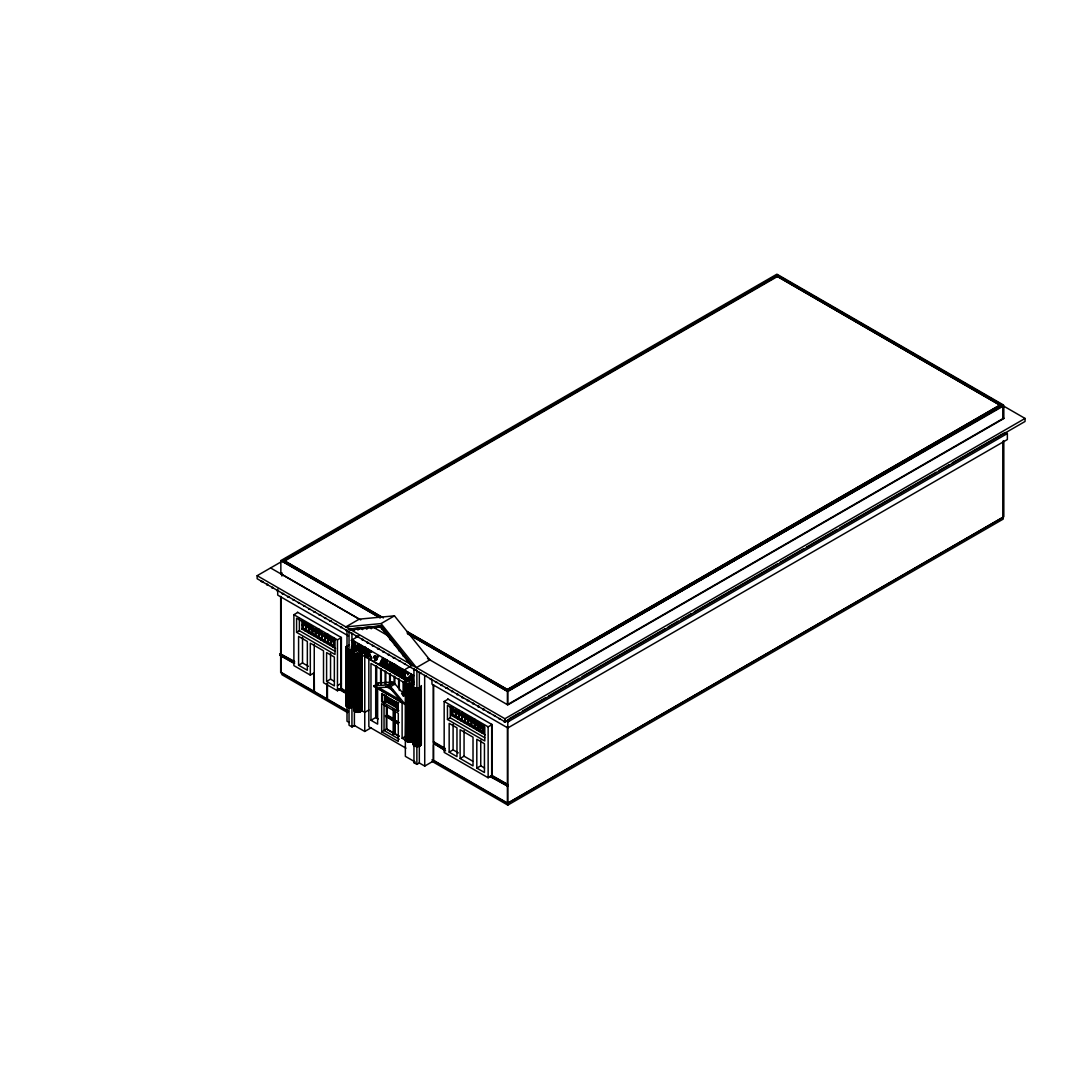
<?xml version="1.0" encoding="UTF-8"?>
<svg xmlns="http://www.w3.org/2000/svg" width="1079" height="1079" viewBox="0 0 1079 1079"><rect width="100%" height="100%" fill="white"/><g stroke="black" fill="none" stroke-linecap="round" stroke-linejoin="round"><path stroke-width="1.5" d="M404.949 671.34C401.617 673.404 404.328 679.177 407.795 679.554L408.604 677.572L407.808 677.72C406.041 680.943 403.195 674.861 404.328 672.945C406.028 669.061 408.496 677.477 407.862 673.04L404.814 671.543M407.808 674.739L408.442 672.703L405.92 671.219L404.369 671.691M394.927 669.128L393.147 667.537L395.521 668.791M393.147 665.055L395.319 667.308L395.157 665.338M395.319 667.308L395.966 665.392C390.301 658.837 390.099 672.864 395.427 672.622L396.236 670.747L395.453 670.909C391.69 674.388 394.334 663.261 392.432 664.448M386.228 661.913L388.278 668.548L390.652 663.464C390.126 666.269 390.288 671.731 390.8 669.344C391.825 663.288 391.205 659.269 388.278 667.361L386.808 661.575L386.228 661.913C388.642 670.531 382.748 666.984 383.773 662.681L381.453 662.007C380.523 667.442 379.889 661.387 382.816 658.406C383.571 656.868 387.374 669.816 383.665 664.907M386.808 661.575L386.714 667.591M391.933 663.315L391.475 670.342M352.658 641.857L353.305 641.196L353.238 643.731C353.332 646.469 355.665 641.843 352.712 641.533M352.051 641.614L351.39 640.333L359.091 635.72M352.32 640.494L354.87 641.803L355.598 643.974A1.78 1.025 60 0 1 354.978 644.635L354.074 644.999L354.586 645.498A1.821 1.052 60 0 1 355.112 646.429C356.744 650.799 349.003 647.157 352.631 646.078M353.521 648.641L353.71 709.685C354.276 713.044 359.82 713.044 361.721 710.764L362.301 647.346L363.003 652.97L362.409 653.55L360.723 652.579L361.398 647.4L360.629 645.66L362.288 645.957L365.633 653.267L365.039 653.618L360.629 645.66M361.263 652.431L361.991 647.548L361.209 645.323M362.409 653.55L361.748 652.458M365.039 653.618C364.405 632.86 369.706 670.248 361.721 647.683M365.633 653.267L364.945 647.481M369.611 651.999L368.317 652.903L368.438 657.03L366.523 655.938L367.089 648.722L369.005 649.828L367.777 650.947M368.438 657.03L367.764 650.003M369.031 656.45L367.103 655.6L367.764 654.818M371.769 651.676L369.126 652.903L371.837 658.325L368.654 653.213L367.777 653.334L371.257 658.662L368.532 653.24C373.064 651.986 370.178 649.045 369.369 652.026M385.729 659.485L386.336 665.864L385.095 666.66L385.729 659.485L386.997 660.227L388.494 665.689M397.976 670.234L398.07 674.146L396.182 673.053L396.748 665.837L400.147 668.575L400.026 670.464L398.704 671.098L400.579 675.602L399.203 674.362A82.692 47.746 60 0 0 398.232 671.381L397.396 670.572L398.825 671.044A82.692 47.746 60 0 1 399.796 674.024L401.172 675.265L399.297 670.76M398.07 674.146L396.748 665.837M397.396 667.82C398.218 665.635 400.592 669.128 399.257 670.261C396.479 670.45 399.432 666.107 396.155 666.175M403.384 669.924L402.804 676.884L400.929 675.791L401.496 668.589L403.371 669.668L402.157 670.787M402.804 676.884L402.116 669.56M369.018 652.336L370.353 651.203L369.895 650.34M352.051 646.415L351.363 646.941M397.382 671.92L396.182 673.053M393.134 669.466L391.825 670.545M402.143 674.658L401.428 675.629M357.041 650.448L356.974 647.886L359.294 648.546C361.829 657.92 357.554 648.061 358.295 644.15C353.534 646.874 357.136 653.78 357.567 647.548M357.972 644.015C359.846 643.3 362.638 655.479 359.199 650.772M381.507 664.583L382.033 661.67M385.594 665.999L384.987 666.593L386.228 666.161M409.926 680.984L409.872 678.421L412.191 679.082C414.727 688.456 410.452 678.597 411.18 674.685C406.432 677.41 410.033 684.315 410.452 678.084M413.405 682.994C413.823 681.591 412.987 674.321 410.856 674.55M395.427 672.622L396.236 670.747M385.877 696.98C390.288 699.246 385.446 697.722 387.658 699.529C390.638 695.186 381.17 697.924 388.521 700.406M407.795 679.554L408.604 677.572M377.785 655.695C379.228 655.546 376.247 658.419 377.232 657.178M387.051 699.219L387.132 698.626M377.893 657.556L377.043 657.286L377.717 655.83M377.191 657.381L376.369 660.078M376.126 659.687C377.866 658.5 375.479 655.816 376.625 657.286M376.827 657.178L375.897 660.308M377.987 655.587L376.031 656.949M394.725 665.028L393.781 664.529L393.741 667.186M278.463 590.82L276.939 590.82L277.91 590.253M283.737 593.868L282.226 593.868L283.184 593.302M289.037 596.795L287.5 596.903L288.646 596.39M315.419 612.009L313.949 612.238L314.623 611.564M320.692 615.057L319.222 615.286L319.897 614.598M336.513 624.202L335.043 623.972M342.083 627.412L340.532 627.533L341.503 626.98M347.33 630.581L345.806 630.581L346.966 630.069M380.725 627.587L379.282 627.25M379.012 648.735L377.542 648.951L378.216 648.277M384.286 651.77L382.816 651.999L383.49 651.325M398.637 660.685L400.107 660.914M431.721 679.298L430.278 679.406L430.966 678.731M436.995 682.346L435.471 682.346L436.442 681.78M442.269 685.394L440.745 685.394L441.904 684.882M468.677 700.5L467.328 700.824L467.679 700.055M473.951 703.535L472.481 703.764L473.155 703.09M488.301 712.45L489.772 712.679M495.045 715.728L493.696 715.404M375.613 657.974L374.885 655.938L374.966 658.473M376.8 659.256C376.814 661.67 373.267 659.525 375.951 660.213M375.168 658.082L374.831 656.126L375.047 658.284M358.552 643.677L356.65 648.722L355.328 649.221M383.018 657.812L379.795 663.342M411.45 674.213L409.548 679.257L408.226 679.757M357.095 647.535L358.498 644.837L359.199 648.074L357.095 647.535L358.498 644.837M381.575 661.67L382.978 658.972L383.665 662.209L381.575 661.67L382.978 658.972M409.993 678.071L411.396 675.373L412.084 678.61L409.993 678.071L411.396 675.373M390.652 662.344L390.315 663.261M388.278 668.548L389.155 666.161M388.872 667.024L390.058 663.801L391.353 663.18M387.577 699.421L386.768 698.626M354.047 706.34L349.744 707.864L346.062 705.868L346.035 646.995L349.488 644.878M354.478 650.273C351.808 653.51 358.282 655.061 360.467 653.537L360.467 711.776M346.791 704.088L346.062 705.868M353.71 709.685L354.478 708.525M361.721 710.764L361.978 653.577M405.596 680.633C404.598 683.938 409.98 684.491 412.097 683.344L412.097 741.583C409.926 743.107 403.438 741.556 406.109 738.333L406.109 680.094L405.596 738.886M421.309 685.57L421.336 744.443C420.041 747.491 413.648 747.45 413.082 743.957L413.082 685.704L413.837 684.545M413.082 685.704C413.648 689.211 420.041 689.238 421.336 686.19M413.082 743.957L413.837 742.797M396.033 670.572C395.035 673.067 392.392 669.007 393.741 667.645M408.401 677.383C405.569 681.753 402.44 669.047 407.39 672.311M387.874 699.421L389.856 701.39L390.665 700.986L389.991 699.866M390.274 699.705C390.153 701.417 390.854 700.757 389.856 701.39M389.708 700.217C390.423 698.073 390.746 702.146 389.991 699.61M390.274 699.448L390.571 700.392M389.6 700.689L390.396 700.082M369.018 650.084L368.317 652.903M391.421 702.186L390.841 699.516C389.398 697.816 387.658 701.741 390.058 701.728L392.082 701.903M394.469 703.616L388.683 700.595L389.91 698.976M375.492 658.217L375.87 656.572L374.642 655.924M404.585 671.651L404.814 676.546L408.375 679.217M310.037 609.203L308.796 609.298L309.147 608.529M373.712 645.795L372.39 646.011L372.741 645.242M400.376 650.785L398.852 650.785L399.81 650.219M404.733 656.261L403.29 656.369L404.18 655.708M405.353 664.071L404.032 663.639M409.103 661.751L407.66 661.859L408.348 661.171M463.296 697.681L462.055 697.776L462.405 697.007M378.554 656.207L377.515 655.938M374.831 656.126C376.679 655.951 374.278 660.415 374.184 656.868A3.021 1.74 60 0 1 374.467 656.086L374.656 655.884M374.858 659.943L375.748 660.132M412.097 741.583L413.365 740.585M376.409 660.2L374.966 659.889M388.211 700.271C389.317 698.059 386.471 697.776 387.051 698.41M387.941 699.947L388.184 698.383M369.247 652.309L368.357 652.647M366.28 628.396L366.847 629.178L367.399 628.396M370.663 627.978L371.216 628.76L371.769 627.978M451.508 691.032L451.858 691.801L452.748 691.126M498.97 718.439L499.321 719.207L500.292 718.654M373.995 685.799L387.55 684.922A4.343 2.347 57.1 0 1 388.777 685.205L389.33 685.529A4.343 2.347 57.1 0 1 390.598 686.689L405.502 704.708L373.739 686.19L378.365 682.967L391.92 682.09A4.343 2.347 57.1 0 1 393.147 682.373L393.687 682.683A4.343 2.347 57.1 0 1 394.968 683.857L406.635 697.56M374.049 686.689L378.419 683.857M387.55 684.922L391.92 682.09M388.777 685.205L393.7 682.697L389.33 685.529M390.611 686.689L394.981 683.857M387.631 699.988L388.467 698.221M1003.187 405.812L1025.05 418.436L1025.05 421.471L504.905 721.77L257.153 578.735L257.153 575.687L280.756 562.065M1000.071 405.218L776.893 276.143L284.222 560.635L383.409 617.903M777.298 276.602L284.627 561.04L382.182 617.363M314.245 644.257L314.245 672.824L310.307 675.09L293.893 665.608L293.893 614.693L297.831 612.427M301.958 624.781L303.078 624.134L333.802 641.87M296.577 632.334L335.003 654.521L335.003 640.413L296.577 618.227L296.577 632.334L299.382 630.702L334.976 651.257M301.958 620.492L301.958 629.07L303.078 628.423L333.802 646.159L333.802 637.581M305.101 630.891L306.22 630.244L306.22 623.096M308.216 632.685L309.336 632.038L309.336 624.889M311.318 634.479L312.451 633.832L312.451 626.683M294.108 663.464L280.108 655.385L280.108 653.766L294.634 661.494M280.108 655.385L294.675 663.14M314.434 636.286L315.567 635.625L315.567 628.477M317.631 638.134L318.764 637.473L318.764 628.895M320.814 639.968L321.933 639.308L321.933 632.159M394.442 615.839L359.24 619.144L345.833 626.886L381.035 623.595L394.442 615.839L429.833 659.903L416.427 667.645L381.035 623.595M323.983 641.803L325.116 641.142L325.116 633.993M348.598 629.138L381.035 625.982L412.569 665.419L410.789 665.042L380.469 626.953L349.879 629.88L348.598 629.138L381.035 625.982M326.991 643.529L328.11 642.882L328.11 634.304M293.893 614.693L337.457 639.847L341.396 637.581L341.396 688.496L337.457 690.762L323.511 682.71L323.511 650.785L310.307 643.165L310.307 675.09M329.796 645.148L330.916 644.5L330.916 637.352M298.586 665.203L307.34 670.261L307.34 641.452L298.586 636.408L298.586 665.203L302.525 662.938L308.365 666.309M332.669 646.807L333.802 646.159M353.238 644.096L353.346 647.184L354.64 647.872A1.443 0.836 60 0 0 355.058 647.481C354.721 643.61 352.172 642.194 354.478 647.818A1.443 0.836 60 0 1 354.047 648.209L352.671 647.238L352.631 641.277M351.39 647.198L352.523 646.726M355.342 649.464L357.621 650.111M356.974 647.886L359.294 648.546M358.633 651.365L359.712 650.88M365.484 648.951L366.604 648.439M360.521 652.458L361.856 652.094M360.723 652.579L362.989 653.213M366.509 649.059L369.005 649.828M365.08 655.196L365.943 654.953L366.617 648.695M369.301 650.677L371.756 651.419M326.6 681.429L334.355 685.907L334.355 657.057L326.6 652.579L326.6 681.429L330.538 679.163L334.423 681.402M376.868 656.963L377.69 655.587M382.438 658.15L383.355 657.934M337.457 685.516L341.396 683.25M379.808 663.598L382.101 664.246M385.149 659.822L386.997 660.227M381.453 662.007L383.773 662.681M383.099 665.5L384.178 665.001L382.762 658.271M390.058 662.681L391.92 663.059M388.022 668.44L388.858 668.211M395.966 665.392L392.378 664.003M389.64 669.277L390.679 668.751M395.103 667.2L395.899 666.97M391.812 670.288L393.012 670.099M397.976 669.897C397.571 672.365 400.795 667.739 397.463 667.402M396.168 672.81L397.261 672.554M400.916 668.926L403.371 669.668M405.353 669.29L410.465 666.336M400.916 675.548L402.022 675.292M400.929 675.791L403.384 676.546M407.592 674.645L408.401 674.402M395.858 701.863L396.64 701.404L396.64 709.348L398.852 710.616L398.07 711.074L381.683 701.62L381.683 693.689L382.465 693.244L382.465 701.175L384.677 702.456L384.677 694.512L383.895 694.957M408.226 679.999L410.519 680.647M409.872 678.421L412.191 679.082M411.517 681.901L413.999 682.656M386.161 697.573L386.201 699.502L389.276 700.284M387.132 697.816L387.267 698.639M381.683 701.62L382.465 701.175M368.843 709.982L364.756 712.356L360.723 710.022M383.895 702.901L386.093 701.633L398.043 708.525L395.858 709.793M389.627 699.138L390.841 699.516L391.704 702.685L390.504 701.984M389.006 701.121L388.966 700.109M391.798 700.392L393.215 700.878L393.754 703.009L391.798 700.392L393.336 702.631M391.664 701.552L390.463 699.624M392.351 700.824L392.082 700.231M393.579 701.35L392.594 701.35L393.457 703.346C392.958 699.556 393.916 703.279 393.66 701.903M393.174 702.065L393.242 703.562L391.798 702.51L393.525 702.928M393.309 701.512L395.076 702.186M391.704 702.685L392.446 702.119M394.496 702.281L395.521 702.55M394.874 701.836L394.55 703.764L393.242 703.562M371.109 727.785L364.756 731.468L354.398 725.479L351.943 726.895L349.03 725.209L349.03 706.732M394.28 703.926L393.795 703.333M396.303 703.198L395.75 703.697L396.586 703.036M395.157 702.011L396.303 702.658L395.845 703.548L396.586 703.265M393.781 703.872L394.752 704.115M397.814 705.653L395.143 704.668L395.157 703.683M397.49 705.693L396.411 703.967L397.679 703.454L395.75 703.009M396.479 704.439L394.887 704.277L395.521 703.886M395.75 703.697L396.694 702.888M396.128 704.128L397.396 703.616M395.143 704.668L395.238 702.712M396.384 704.007L397.153 704.128M381.683 693.689L398.07 703.144L398.852 702.685M396.479 704.101L396.195 705.046M397.153 703.913L397.504 705.032M396.114 704.884L396.573 704.182M396.87 704.29L397.679 703.791M397.436 703.751L396.64 704.061L397.638 704.924M396.991 704.52L397.679 705.032L396.978 705.126M405.785 683.533L370.974 663.437L370.974 720.286L375.856 717.468L375.856 665.635M397.733 705.167L397.531 705.814L394.887 704.182M397.733 705.491L396.411 704.627M399.311 736.121L395.238 733.76L393.188 734.003L393.188 721.042L385.554 715.876L387.145 714.972L393.498 718.641M385.554 716.645L386.66 715.997L386.66 728.959L393.026 732.628M394.01 709.537L394.01 720.759L394.981 720.192L394.981 710.575L394.86 720.259L399.001 722.579L394.86 720.259L394.86 710.643M394.01 734.475L394.01 721.514L395.238 720.799L397.949 722.377M381.683 731.832L398.286 741.421L398.286 713.273L381.683 703.683L381.683 731.832L386.66 728.959M447.704 698.949L492.078 724.575L492.078 775.491L488.14 777.77L444.17 752.373L444.17 701.458L448.109 699.192M393.188 734.003L394.294 733.369M370.974 720.286L377.637 724.13L377.637 688.281L402.116 702.416L402.116 738.265L405.664 736.215M451.764 706.988L451.764 715.566L452.897 714.918L453.005 706.732M447.461 719.45L484.795 741.003L484.795 726.895L447.461 705.342L447.461 719.45L450.267 717.818L484.741 737.726M454.637 717.225L455.756 716.577L455.756 709.429M1000.071 404.989L507.4 689.67M1000.071 405.057L507.4 689.494L406.756 631.323M457.752 719.019L458.872 718.371L458.872 711.223M1003.457 418.301L1003.457 404.989L507.4 691.383L407.983 633.98M407.242 633.413L507.804 691.477L1003.214 405.461L1003.214 418.436M460.854 720.812L461.974 720.165L461.974 713.017M463.97 722.62L465.089 721.959L465.089 714.811M473.519 719.545L474.652 718.897M467.167 724.454L468.286 723.807L468.286 716.658M470.35 726.302L471.469 725.641L471.469 718.493M1004.023 418.436L507.804 704.911L427.527 658.527M473.519 728.136L474.652 727.475L474.652 720.327M413.958 744.51L413.958 762.691L415.159 762.003L405.353 756.352L405.353 678.664M476.527 729.863L477.646 729.215L477.646 722.067M413.958 762.691L416.885 764.377L419.326 762.974L424.735 766.09L433.65 760.87L434.756 761.41M479.319 731.481L480.452 730.834L480.452 723.672M444.17 701.458L488.14 726.855L492.078 724.575M257.153 575.687L504.905 718.735L1025.05 418.436M449.161 752.144L456.97 756.649L456.97 727.839L449.161 723.335L449.161 752.144L453.099 749.865L458.305 752.872M482.205 733.14L483.325 732.493L483.325 725.344M509.261 718.695L519.471 712.801M522.384 711.128L545.691 697.668M548.604 695.982L566.097 685.88M569.011 684.207L579.207 678.313M582.12 676.627L665.177 628.679M668.09 627.007L678.286 621.113M681.2 619.427L691.396 613.546M694.31 611.86L777.366 563.912M780.279 562.226L803.599 548.766M806.512 547.08L837.102 529.411M840.028 527.739L936.194 472.211M939.108 470.525L949.304 464.644M952.217 462.958L1003.618 433.286M1004.023 433.515L1005.709 432.544L1007.368 433.529L1007.368 439.531L507.804 727.947L431.964 684.153L431.964 679.662M504.891 720.273L507.804 721.945L1007.368 433.529M460.126 758.47L473.02 765.915L473.02 737.186L460.126 729.728L460.126 758.47L464.064 756.19L472.656 761.167M476.81 768.1L484.444 772.51L484.444 743.701L476.81 739.29L476.81 768.1L480.748 765.834L484.565 768.032M507.4 784.339L507.4 785.957M491.525 775.814L507.804 784.568L491.687 775.261L491.687 724.346M490.041 776.583L507.804 786.2L490.365 776.125M507.4 803.356L1003.457 516.962L1003.457 440.933M431.978 759.805L507.4 803.45L1003.618 516.962L1003.618 440.933M432.018 761.342L507.804 805.109L1003.214 519.08L1003.214 441.163M354.6 725.601L351.943 726.895L351.943 634.061M374.885 655.789L374.224 656.234A3.021 1.74 60 0 0 373.941 657.003L374.278 658.338L375.371 658.419M298.411 602.487L298.6 603.323L299.49 602.648M303.685 605.535L303.873 606.358L304.844 605.805M357.702 629.165L357.891 630.001L358.781 629.327M351.457 633.103L351.646 633.939L352.604 633.386M362.072 628.747L362.463 629.596L362.868 628.747M362.004 639.2L362.193 640.036L362.949 639.267M456.943 694.013L457.132 694.849L458.089 694.283M346.035 646.995L348.692 649.477L352.779 649.099L352.779 707.338M378.365 682.967L378.216 683.627M266.958 584.171L266.958 585.047L267.713 584.292M381.953 628.288L381.953 629.165L382.829 628.504M367.467 642.194L367.278 643.03L368.425 642.518M420.203 672.649L420.203 673.525L420.972 672.77M388.494 700.109L385.904 699.098M398.704 671.098L399.675 669.344L397.962 667.159M272.434 587.192L271.746 587.88L273.189 587.542M425.692 675.683L425.005 676.358L426.448 676.02M354.074 644.999L354.384 644.972A1.78 1.025 60 0 0 355.004 644.311L354.276 642.14L351.39 640.333M325.386 617.66C322.688 617.903 326.883 619.346 325.575 617.714M330.66 620.708L329.688 621.261L331.132 620.924M391.084 639.254L390.126 639.82L391.434 639.375M395.453 644.743L394.482 645.296L396.006 645.067M388.966 654.373C386.228 654.616 390.504 656.059 389.155 654.427M478.631 706.152C475.893 706.381 480.168 707.824 478.82 706.192M483.905 709.186L482.947 709.753L484.39 709.402M386.916 633.818L385.756 634.331L387.078 633.899M394.442 657.475L393.282 657.988L394.725 657.637M358.606 651.109L358.714 648.884M383.085 665.244L383.18 663.019M389.627 669.02L390.058 663.801M282.55 561.539L280.85 560.581L280.85 573.785M1003.457 404.989L776.893 274.187L280.85 560.581L380.267 617.984M1003.214 405.461L777.298 275.024L281.889 561.04L379.552 617.431M778.755 276.237L781.668 277.91M786.038 280.432L788.951 282.118M791.865 283.804L794.778 285.49M799.161 288.012L802.075 289.698M804.988 291.37L807.901 293.056M818.098 298.95L822.468 301.473M825.395 303.159L828.308 304.844M831.221 306.517L835.591 309.053M844.331 314.097L848.701 316.619M851.628 318.305L855.998 320.827M872.021 330.08L880.774 335.124M890.971 341.018L893.884 342.704M898.254 345.226L901.167 346.912M904.081 348.598L907.007 350.27M911.377 352.806L914.291 354.478M917.204 356.164L920.117 357.85M930.314 363.744L934.697 366.267M937.611 367.939L940.524 369.625M950.72 375.519L953.634 377.205M958.017 379.727L960.93 381.413M963.844 383.085L968.214 385.621M976.954 390.665L981.324 393.188M984.237 394.874L992.99 399.918M776.893 276.197L1000.476 405.461L507.804 689.899L406.931 631.66M270.573 567.945L360.723 619.939M373.793 627.479L388.507 636.044M507.804 720.003L509.504 720.974M348.544 635.99L277.708 595.095L277.708 589.107M351.943 639.847L413.958 675.643M353.238 643.731L354.843 643.893L354.074 641.546M297.426 612.184L341.396 637.581M357.688 647.198L359.199 648.074M382.155 661.333L383.665 662.209M410.573 677.733L412.084 678.61M406.365 680.269L368.843 658.608L368.843 726.733L405.947 748.152M351.943 649.207L413.958 685.003L413.958 668.414M305.101 622.313L307.178 623.514M308.216 624.107L311.318 625.901M317.631 629.543L320.814 631.377M326.991 634.951L329.796 636.57M332.669 638.228L335.569 639.901M463.97 714.028L470.35 717.71M471.402 718.331L475.529 720.705M476.527 721.285L479.319 722.903M453.005 710.373L455.473 711.789L455.473 709.375M452.897 710.629L483.325 728.204M453.005 711.021L455.473 712.45L455.473 716.092L453.005 714.662M452.614 714.757L483.325 732.493M301.958 629.07L335.569 648.479M451.764 715.566L485.105 734.812M386.053 686.473L393.174 690.587M397.773 703.953L393.673 701.148M396.573 703.481L396.303 702.658M386.768 698.342L387.604 698.787M395.75 703.913L396.694 704.452M389.667 700.554L390.827 701.175M395.845 704.061L396.398 705.383M387.725 699.718L388.292 699.556M394.887 703.845L396.479 704.884M397.733 706.152L396.681 704.722M385.527 700.514L397.49 707.433M347.236 691.855L340.991 688.254L340.991 637.338M445.222 748.435L433.245 741.516L433.245 684.625M280.108 653.766L294.473 662.047M340.829 688.82L346.669 692.192M433.192 742.136L444.683 748.772M386.417 715.39L392.769 719.059M338.86 688.658L345.995 692.772M433.245 743.148L445.29 750.094M385.554 715.876L393.188 720.286L393.188 709.065M394.01 720.759L398.084 723.105M338.307 688.982L346.872 693.918M445.587 750.917L433.65 743.377M394.01 721.514L398.084 723.874M378.163 718.978L375.708 717.562L375.708 665.73M405.353 736.903L406.311 737.443M398.866 736.296L386.417 729.107L386.417 705.774M402.116 738.265L406.055 740.545M399.257 739.25L384.043 730.47L384.043 703.926M347.478 710.656L281.889 672.783L281.889 674.672L347.478 712.531M433.475 760.304L507.804 803.221M348.45 711.681L314.367 692.003L314.245 672.824M349.245 722.512L347.006 721.217L347.006 706.098M281.255 574.015L359.24 619.144M396.02 672.284L392.392 669.951M398.65 673.809L396.748 672.46M364.351 647.832L366.024 649.032M392.068 670.005L390.207 668.683M387.294 667.254L385.675 666.067M352.064 649.423L352.968 649.976A4.181 2.414 0 0 0 354.735 649.248M352.846 647.346L355.247 648.358L355.692 646.092A1.821 1.052 60 0 0 355.166 645.161L354.654 644.662M385.001 666.336L384.178 664.907M401.563 693.622L403.573 695.995M380.469 626.306L412.016 665.743M388.575 699.3L388.373 700.527L391.798 701.741M407.781 672.837L408.172 674.308M362.301 647.346L365.673 654.859M393.309 700.945L393.943 702.429M391.164 701.593L390.558 699.678L391.38 701.714M390.746 699.462L391.394 701.512M387.887 665.46L388.615 668.103M386.795 662.007L386.417 660.564M410.802 675.71L411.504 678.947M382.384 659.309L383.085 662.546M357.918 645.175L358.606 648.412M411.598 679.419L412.043 681.618M395.588 666.188L395.696 666.862M313.692 673.148L313.976 691.774L280.675 672.554L280.675 655.061M507.804 691.477L507.804 704.452M507.804 721.945L507.804 805.109M507.4 726.477L507.4 803.45M507.251 784.892L507.251 786.524M504.905 718.735L504.905 721.77M488.14 726.855L488.14 777.77M483.608 725.614L483.608 728.042M483.608 728.689L483.608 732.331M483.055 725.29L483.055 727.718L480.735 726.383L480.735 723.955M480.748 740.221L480.748 765.834M480.168 723.618L480.168 726.046L477.93 724.764L477.93 722.337M477.363 720.799L477.363 724.441L474.922 723.024L474.922 720.597M474.369 720.273L474.369 722.701L471.752 721.19L471.752 717.548M471.186 718.439L471.186 720.866L468.569 719.356L468.569 716.928M468.003 716.604L468.003 719.032L465.373 717.508L465.373 715.08M464.806 714.757L464.806 717.184L462.257 715.714L462.257 712.073M464.064 730.658L464.064 756.19M461.704 712.963L461.704 715.39L459.155 713.92L459.155 711.493M458.588 709.955L458.588 713.597L456.039 712.127L456.039 709.699M453.099 724.265L453.099 749.865M450.267 706.853L450.267 717.818M433.65 684.855L433.65 760.87M433.245 744.739L433.245 760.628M424.667 675.373L424.735 766.09M421.093 686.797L421.093 745.049M420.581 687.35L420.581 745.602M419.839 687.809L419.839 746.048M419.326 672.284L419.326 687.404M419.326 744.497L419.326 762.974M418.908 688.132L418.908 746.385M417.87 688.321L417.87 746.56M416.885 670.342L416.885 687.134M416.791 688.335L416.885 764.377M415.739 688.186L415.739 746.439M414.781 687.889L414.781 746.142M413.999 687.471L413.999 745.71M413.365 684.005L413.419 745.184M413.109 686.338L413.109 744.577M412.852 682.886L412.852 741.138M411.18 683.668L411.18 741.92M410.141 683.857L410.141 742.096M409.062 683.87L409.062 742.123M408.01 683.735L408.01 741.974M407.053 683.439L407.053 741.678M406.257 683.007L406.257 741.246M405.691 682.467L405.691 740.72M403.816 681.793L403.816 694.714M403.114 681.388L403.114 695.915M399.324 679.19L399.324 690.493M398.623 678.785L398.623 688.469M398.07 703.144L398.07 711.074M395.238 720.799L395.238 733.76M394.82 676.587L394.82 684.666M394.86 721.015L394.86 733.976M394.469 701.943L394.469 704.277M394.118 676.182L394.118 684.261M394.037 701.687L394.186 703.778M392.877 701.188L393.053 703.225M392.163 700.932L391.987 702.51M390.315 673.997L390.315 682.063M390.058 700.73L390.058 701.728M389.613 673.593L389.613 681.658M387.145 706.947L387.145 714.972M386.093 695.281L386.093 701.633M385.823 671.394L385.823 684.315M385.122 670.99L385.122 683.911M381.319 668.967L381.319 684.019M381.022 668.791L381.022 683.843M380.617 668.562L380.617 683.614M376.679 666.107L376.679 717.94M364.756 655.452L364.756 731.468M361.209 653.078L361.209 711.317M359.55 653.861L359.55 712.1M358.511 654.036L358.511 712.288M357.419 654.063L357.419 712.302M356.367 653.914L356.367 712.167M355.423 653.618L355.423 711.87M354.627 653.186L354.627 711.439M354.398 706.367L354.398 725.479M354.047 649.76L354.06 710.899M353.966 650.826L353.75 710.306M351.862 649.423L351.862 707.676M350.823 649.612L350.823 707.851M349.744 649.625L349.744 707.864M349.03 631.161L349.03 647.953M348.692 649.477L348.692 707.73M347.735 649.18L347.735 707.433M347.006 630.541L347.006 645.647M346.791 645.835L346.939 707.001M346.372 648.223L346.372 706.462M346.278 646.388L346.278 704.641M337.457 639.847L337.457 690.762M334.072 639.281L334.072 641.708M334.072 642.356L334.072 645.997M333.519 637.743L333.519 641.385L331.199 640.049L331.199 637.622M330.633 637.298L330.633 639.726L328.394 638.431L328.394 634.789M330.538 653.51L330.538 679.163M327.841 634.465L327.841 638.107L325.399 636.691L325.399 634.263M327.45 683.654L327.45 699.556M327.045 683.412L327.045 699.313M324.833 633.939L324.833 636.367L322.216 634.857L322.216 632.429M321.65 632.105L321.65 634.533L319.033 633.022L319.033 630.595M318.48 629.057L318.48 632.699L315.837 631.175L315.837 628.747M315.284 628.423L315.284 630.851L312.735 629.381L312.735 626.953M312.168 626.629L312.168 629.057L309.619 627.587L309.619 625.159M309.053 623.622L309.053 627.263L306.503 625.793L306.503 623.365M305.937 623.042L305.937 625.469L303.361 623.972L303.361 621.544M303.078 621.275L303.078 628.423M302.525 637.325L302.525 662.938M299.382 618.173L299.382 630.702M281.889 572.72L281.889 576.051M280.85 596.512L280.85 672.554M280.675 596.539L280.675 653.442M261.118 581.446L262.669 581.568L261.118 581.446M292.773 599.722L294.324 599.83L292.841 599.6M352.954 629.853L354.505 629.974L352.954 629.853M356.353 636.435L357.904 636.543L356.353 636.435M374.831 627.776L376.382 627.884L374.831 627.776M409.103 666.876L410.654 666.997L409.103 666.876M414.376 669.924L415.928 670.046L414.376 669.924M446.018 688.2L447.569 688.321L446.018 688.2M504.041 721.689L505.592 721.811L504.041 721.689M1003.618 418.193L507.4 704.681L507.4 691.046L1003.618 405.893L1003.618 418.193M389.141 686.999L378.837 687.66L400.215 700.001L389.141 686.999M305.937 626.117L303.361 624.62L303.361 628.261L305.937 629.758L305.937 626.117M309.053 627.911L306.503 626.44L306.503 630.082L309.053 631.552L309.053 627.911M312.168 629.704L309.619 628.234L309.619 631.876L312.168 633.346L312.168 629.704M315.284 631.498L312.735 630.028L312.735 633.67L315.284 635.14L315.284 631.498M318.48 633.346L315.837 631.835L315.837 635.464L318.48 636.988L318.48 633.346M321.65 635.18L319.033 633.67L319.033 637.311L321.65 638.822L321.65 635.18M324.833 637.015L322.216 635.504L322.216 639.146L324.833 640.656L324.833 637.015M327.841 638.755L325.399 637.338L325.399 640.98L327.841 642.396L327.841 638.755M330.633 640.373L328.394 639.078L328.394 642.72L330.633 644.015L330.633 640.373M333.519 642.032L331.199 640.697L331.199 644.338L333.519 645.674L333.519 642.032M458.588 714.244L456.039 712.774L456.039 716.416L458.588 717.886L458.588 714.244M461.704 716.038L459.155 714.568L459.155 718.209L461.704 719.68L461.704 716.038M464.806 717.832L462.257 716.362L462.257 720.003L464.806 721.473L464.806 717.832M468.003 719.68L465.373 718.155L465.373 721.797L468.003 723.321L468.003 719.68M471.186 721.514L468.569 720.003L468.569 723.645L471.186 725.155L471.186 721.514M474.369 723.348L471.752 721.838L471.752 725.479L474.369 726.99L474.369 723.348M477.363 725.088L474.922 723.672L474.922 727.313L477.363 728.73L477.363 725.088M480.168 726.706L477.93 725.412L477.93 729.053L480.168 730.348L480.168 726.706M483.055 728.365L480.735 727.03L480.735 730.672L483.055 732.007L483.055 728.365"/></g></svg>
